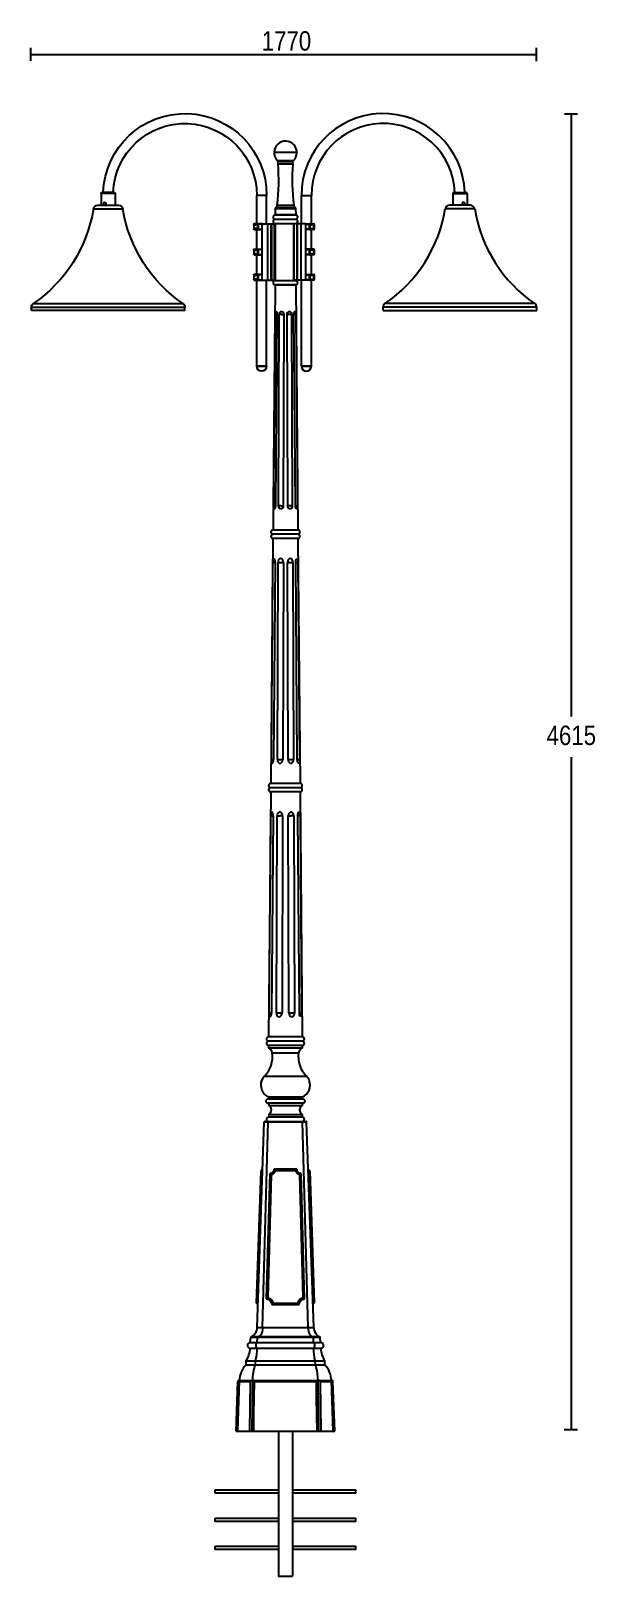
# Model space of a CAD drawing. Extents: x 0 to 143, y 0 to 390.
import ezdxf

# ---------------------------------------------------------------- set-up
doc = ezdxf.new("R2010")
doc.units = 0
doc.layers.add('LIVELLO_1', color=160, linetype='Continuous')
doc.styles.add('STD', font='txt')

# ---------------------------------------------------------------- blocks, each defined once
blk = doc.blocks.new('AI9-BLK1')
at = {"layer": 'LIVELLO_1', "color": 7}
for p, q in [((-71.06, 187.27), (-71.06, 190.59)), ((-71.06, 188.93), (6.61, 188.93)), ((1.62, 188.93), (56.66, 188.93)), ((56.61, 187.2), (56.61, 190.52)), ((56.65, 187.27), (56.65, 190.59)), ((63.71, 173.96), (67.03, 173.96)), ((65.37, 173.96), (65.37, 21.7)), ((-3.89, 164.15), (-9.64, 164.15)), ((-4.82, 162.04), (-8.71, 162.04)), ((-8.64, 161.42), (-8.66, 161.94)), ((-4.87, 161.94), (-8.66, 161.94)), ((-4.9, 161.42), (-8.64, 161.42)), ((-8.63, 161.28), (-4.91, 161.28)), ((-4.97, 161.35), (-8.57, 161.35)), ((-4.9, 161.42), (-4.87, 161.94)), ((-49.76, 153.83), (-53.35, 153.83)), ((-53.35, 153.83), (-53.35, 150.82)), ((-49.98, 154.05), (-53.14, 154.05)), ((-49.76, 153.83), (-49.76, 150.82)), ((-11.51, 153.33), (-14.02, 153.33)), ((-14.02, 146.17), (-14.02, 153.33)), ((-11.51, 146.15), (-11.51, 153.33)), ((-2.74, 153.33), (-0.22, 153.33)), ((-2.74, 146.15), (-2.74, 153.33)), ((-0.22, 146.17), (-0.22, 153.33)), ((35.51, 153.83), (39.11, 153.83)), ((35.51, 153.83), (35.51, 150.82)), ((35.73, 154.05), (38.89, 154.05)), ((39.11, 153.83), (39.11, 150.82)), ((-55.28, 149.91), (-47.83, 149.91)), ((-54.22, 150.82), (-48.9, 150.82)), ((-52.75, 151.54), (-52.13, 151.54)), ((-52.75, 151.54), (-52.75, 150.82)), ((-52.13, 151.54), (-52.13, 150.82)), ((-4.12, 148.37), (-9.42, 148.37)), ((-9.32, 150.01), (-9.35, 148.44)), ((-4.18, 148.44), (-9.35, 148.44)), ((-9.32, 150.01), (-4.21, 150.01)), ((-9.2, 150.24), (-4.33, 150.24)), ((-8.84, 150.83), (-7.65, 150.83)), ((-7.65, 150.83), (-7.19, 150.83)), ((-4.21, 150.01), (-4.18, 148.44)), ((41.04, 149.91), (33.59, 149.91)), ((39.97, 150.82), (34.65, 150.82)), ((38.5, 151.54), (37.88, 151.54)), ((37.88, 151.54), (37.88, 150.82)), ((38.5, 151.54), (38.5, 150.82)), ((-14.25, 146.02), (-14.78, 146.01)), ((-14.78, 146.01), (-14.78, 144.85)), ((-14.78, 144.85), (-14.25, 144.83)), ((-12.62, 146.22), (-14.64, 146.15)), ((-14.64, 144.71), (-12.62, 144.64)), ((-13.7, 146.04), (-14.25, 146.02)), ((-14.25, 146.02), (-14.25, 145.91)), ((-14.25, 144.95), (-14.25, 144.83)), ((-14.25, 144.83), (-13.7, 144.81)), ((-14.02, 139.78), (-14.02, 144.68)), ((-13.56, 146.05), (-13.7, 146.05)), ((-13.7, 144.81), (-13.7, 146.05)), ((-13.56, 144.81), (-13.7, 144.81)), ((-12.62, 146.08), (-13.56, 146.05)), ((-13.56, 144.81), (-13.56, 146.05)), ((-13.56, 144.81), (-12.62, 144.78)), ((-12.62, 131.85), (-12.62, 146.22)), ((-12.62, 146.15), (-9.53, 146.15)), ((-11.33, 146.15), (-11.33, 131.92)), ((-10.47, 146.15), (-10.47, 131.92)), ((-10.32, 146.15), (-10.32, 131.92)), ((-10.07, 146.22), (-10.07, 146.15)), ((-9.63, 146.15), (-9.63, 131.92)), ((-9.53, 146.15), (-9.53, 131.92)), ((-9.36, 147.3), (-4.18, 147.3)), ((-9.36, 146.22), (-4.18, 146.22)), ((-9.36, 146.22), (-9.36, 131.85)), ((-1.62, 146.15), (-4.71, 146.15)), ((-4.71, 146.15), (-4.71, 131.92)), ((-4.61, 146.15), (-4.61, 131.92)), ((-4.18, 146.22), (-4.18, 146.15)), ((-3.92, 146.15), (-3.92, 131.92)), ((-3.77, 146.15), (-3.77, 131.92)), ((-2.92, 146.15), (-2.92, 131.92)), ((-1.62, 146.22), (0.39, 146.15)), ((-1.62, 131.85), (-1.62, 146.22)), ((-1.62, 146.08), (-0.69, 146.05)), ((-0.69, 144.81), (-1.62, 144.78)), ((0.39, 144.71), (-1.62, 144.64)), ((-0.69, 146.05), (-0.55, 146.05)), ((-0.69, 144.81), (-0.69, 146.05)), ((-0.69, 144.81), (-0.55, 144.81)), ((-0.55, 144.81), (-0.55, 146.05)), ((-0.55, 146.04), (0, 146.02)), ((0, 144.83), (-0.55, 144.81)), ((-0.22, 139.78), (-0.22, 144.68)), ((0, 146.02), (0.53, 146.01)), ((0, 146.02), (0, 145.91)), ((0, 144.95), (0, 144.83)), ((0.53, 144.85), (0, 144.83)), ((0.53, 146.01), (0.53, 144.85)), ((-14.25, 139.63), (-14.78, 139.61)), ((-14.78, 139.61), (-14.78, 138.46)), ((-14.78, 138.46), (-14.25, 138.44)), ((-14.64, 139.76), (-12.62, 139.83)), ((-14.64, 138.31), (-12.62, 138.24)), ((-13.7, 139.65), (-14.25, 139.63)), ((-14.25, 139.63), (-14.25, 139.51)), ((-14.25, 138.56), (-14.25, 138.44)), ((-14.25, 138.44), (-13.7, 138.42)), ((-14.02, 133.39), (-14.02, 138.29)), ((-13.7, 138.42), (-13.7, 139.65)), ((-13.56, 139.65), (-13.7, 139.65)), ((-13.56, 138.42), (-13.7, 138.42)), ((-12.62, 139.69), (-13.56, 139.65)), ((-13.56, 138.42), (-13.56, 139.65)), ((-13.56, 138.42), (-12.62, 138.39)), ((0.39, 139.76), (-1.62, 139.83)), ((-1.62, 139.69), (-0.69, 139.65)), ((-0.69, 138.42), (-1.62, 138.39)), ((0.39, 138.31), (-1.62, 138.24)), ((-0.69, 138.42), (-0.69, 139.65)), ((-0.69, 139.65), (-0.55, 139.65)), ((-0.69, 138.42), (-0.55, 138.42)), ((-0.55, 139.65), (0, 139.63)), ((-0.55, 138.42), (-0.55, 139.65)), ((0, 138.44), (-0.55, 138.42)), ((-0.22, 133.39), (-0.22, 138.29)), ((0, 139.63), (0.53, 139.61)), ((0, 139.63), (0, 139.51)), ((0, 138.56), (0, 138.44)), ((0.53, 138.46), (0, 138.44)), ((0.53, 139.61), (0.53, 138.46)), ((-14.25, 133.24), (-14.78, 133.22)), ((-14.78, 133.22), (-14.78, 132.06)), ((-12.62, 133.44), (-14.64, 133.37)), ((-13.7, 133.26), (-14.25, 133.24)), ((-14.25, 133.24), (-14.25, 133.12)), ((-13.56, 133.26), (-13.7, 133.26)), ((-13.7, 132.02), (-13.7, 133.26)), ((-12.62, 133.29), (-13.56, 133.26)), ((-13.56, 132.02), (-13.56, 133.26)), ((-1.62, 133.44), (0.39, 133.37)), ((-1.62, 133.29), (-0.69, 133.26)), ((-0.69, 133.26), (-0.55, 133.26)), ((-0.69, 132.02), (-0.69, 133.26)), ((-0.55, 133.26), (0, 133.24)), ((-0.55, 132.02), (-0.55, 133.26)), ((0, 133.24), (0.53, 133.22)), ((0, 133.24), (0, 133.12)), ((0.53, 133.22), (0.53, 132.06)), ((-14.78, 132.06), (-14.25, 132.05)), ((-14.64, 131.92), (-12.62, 131.85)), ((-14.25, 132.16), (-14.25, 132.05)), ((-14.25, 132.05), (-13.7, 132.03)), ((-14.02, 110.16), (-14.02, 131.9)), ((-13.56, 132.02), (-13.7, 132.02)), ((-13.56, 132.02), (-12.62, 131.99)), ((-12.62, 131.92), (-9.53, 131.92)), ((-11.51, 110.16), (-11.51, 131.92)), ((-10.07, 131.92), (-10.07, 131.85)), ((-9.35, 130.72), (-9.89, 68.83)), ((-9.36, 131.85), (-4.18, 131.85)), ((-9.36, 130.78), (-4.18, 130.78)), ((-9.35, 130.72), (-4.18, 130.72)), ((-1.62, 131.92), (-4.71, 131.92)), ((-4.18, 131.92), (-4.18, 131.85)), ((-4.18, 130.72), (-3.64, 68.83)), ((-2.74, 110.16), (-2.74, 131.92)), ((-0.69, 132.02), (-1.62, 131.99)), ((0.39, 131.92), (-1.62, 131.85)), ((-0.69, 132.02), (-0.55, 132.02)), ((0, 132.05), (-0.55, 132.03)), ((-0.22, 110.16), (-0.22, 131.9)), ((0, 132.16), (0, 132.05)), ((0.53, 132.06), (0, 132.05)), ((-70.95, 124.24), (-70.95, 125.1)), ((-70.95, 125.1), (-32.16, 125.1)), ((-70.48, 125.99), (-32.63, 125.99)), ((-32.16, 124.24), (-32.16, 125.1)), ((56.71, 125.1), (17.92, 125.1)), ((17.92, 124.24), (17.92, 125.1)), ((56.24, 125.99), (18.38, 125.99)), ((56.71, 124.24), (56.71, 125.1)), ((-32.16, 124.24), (-70.95, 124.24)), ((-9.78, 74.88), (-9.38, 123.25)), ((-9.11, 123.25), (-9.38, 123.25)), ((-8.91, 123.25), (-9.3, 74.88)), ((-8.95, 123.25), (-9.11, 123.25)), ((-8.95, 123.25), (-8.91, 123.25)), ((-8.5, 74.88), (-8.32, 123.25)), ((-7.7, 123.25), (-8.32, 123.25)), ((-7.7, 123.25), (-7.18, 123.25)), ((-7.18, 123.25), (-7.33, 74.88)), ((-6.02, 123.25), (-6.35, 123.25)), ((-6.2, 74.88), (-6.35, 123.25)), ((-5.21, 123.25), (-6.02, 123.25)), ((-5.21, 123.25), (-5.03, 74.88)), ((-4.23, 74.88), (-4.62, 123.25)), ((-4.51, 123.25), (-4.15, 123.25)), ((-4.15, 123.25), (-3.75, 74.88)), ((17.92, 124.24), (56.71, 124.24)), ((-11.51, 110.23), (-14.02, 110.23)), ((-14.02, 110.16), (-11.51, 110.16)), ((-2.74, 110.23), (-0.22, 110.23)), ((-0.22, 110.16), (-2.74, 110.16)), ((-9.5, 74.88), (-9.78, 74.88)), ((-9.34, 74.88), (-9.5, 74.88)), ((-9.34, 74.88), (-9.3, 74.88)), ((-7.86, 74.88), (-8.5, 74.88)), ((-7.86, 74.88), (-7.33, 74.88)), ((-5.86, 74.88), (-6.2, 74.88)), ((-5.03, 74.88), (-5.86, 74.88)), ((-4.21, 74.64), (-4.23, 74.88)), ((-4.16, 74.44), (-4.21, 74.64)), ((-4.12, 74.88), (-3.75, 74.88)), ((-9.91, 66.7), (-10.45, 4.81)), ((-3.62, 66.7), (-9.91, 66.7)), ((-9.9, 68.83), (-3.63, 68.83)), ((-3.63, 67.76), (-9.9, 67.76)), ((-3.62, 66.7), (-3.08, 4.81)), ((-10.33, 10.86), (-9.92, 60.65)), ((-9.36, 60.65), (-9.76, 10.86)), ((-9.41, 60.65), (-9.36, 60.65)), ((-8.81, 10.86), (-8.63, 60.65)), ((-7.28, 60.65), (-7.43, 10.86)), ((-6.1, 10.86), (-6.25, 60.65)), ((-4.9, 60.65), (-4.71, 10.86)), ((-3.77, 10.86), (-4.17, 60.65)), ((-4.01, 60.65), (-3.61, 60.65)), ((-3.61, 60.65), (-3.2, 10.86)), ((-9.81, 10.86), (-9.76, 10.86)), ((-3.61, 10.86), (-3.2, 10.86)), ((65.37, 11.44), (65.37, -158.38)), ((-3.03, 4.81), (-10.5, 4.81)), ((-10.47, 2.68), (-11.01, -59.21)), ((-3.03, 3.74), (-10.5, 3.74)), ((-3.03, 2.68), (-10.5, 2.68)), ((-3.06, 2.68), (-2.52, -59.21)), ((-10.86, -53.17), (-10.45, -3.37)), ((-9.88, -3.37), (-10.28, -53.17)), ((-9.88, -3.37), (-9.92, -3.37)), ((-9.05, -53.17), (-8.87, -3.37)), ((-8.87, -3.37), (-8.12, -3.37)), ((-7.48, -3.37), (-8.12, -3.37)), ((-7.48, -3.37), (-7.63, -53.17)), ((-6.05, -3.37), (-5.41, -3.37)), ((-5.9, -53.17), (-6.05, -3.37)), ((-4.66, -3.37), (-5.41, -3.37)), ((-4.66, -3.37), (-4.48, -53.17)), ((-3.25, -53.17), (-3.65, -3.37)), ((-3.08, -3.37), (-3.49, -3.37)), ((-3.08, -3.37), (-2.67, -53.17)), ((-10.55, -53.17), (-10.86, -53.17)), ((-10.35, -53.17), (-10.55, -53.17)), ((-8.53, -53.17), (-9.05, -53.17)), ((-7.63, -53.17), (-8.53, -53.17)), ((-5.48, -53.17), (-5.9, -53.17)), ((-4.48, -53.17), (-5.48, -53.17)), ((-3.09, -53.17), (-2.67, -53.17)), ((-2.5, -59.21), (-11.03, -59.21)), ((-2.5, -60.28), (-11.03, -60.28)), ((-11.03, -61.35), (-11.03, -62.04)), ((-2.5, -61.35), (-11.03, -61.35)), ((-2.5, -62.04), (-11.03, -62.04)), ((-2.5, -61.35), (-2.5, -62.04)), ((-10.08, -63.19), (-3.45, -63.19)), ((-12.08, -69.14), (-1.45, -69.14)), ((-2.32, -74.9), (-11.21, -74.9)), ((-2.32, -75.97), (-11.21, -75.97)), ((-11, -74.36), (-11, -74.9)), ((-11, -74.36), (-2.53, -74.36)), ((-11, -75.97), (-11, -76.5)), ((-11, -76.5), (-2.53, -76.5)), ((-2.53, -74.36), (-2.53, -74.9)), ((-2.53, -75.97), (-2.53, -76.5)), ((-13.91, -132.58), (-12.1, -80.69)), ((-12.52, -132.58), (-11.1, -80.69)), ((-12.1, -80.69), (-1.42, -80.69)), ((-11.96, -80.56), (-1.57, -80.56)), ((-2.5, -79.49), (-11.03, -79.49)), ((-11, -78.78), (-11, -79.49)), ((-11, -78.78), (-2.53, -78.78)), ((-2.53, -78.78), (-2.53, -79.49)), ((-1.01, -132.58), (-2.43, -80.69)), ((0.39, -132.58), (-1.42, -80.69)), ((-14.06, -126.44), (-12.89, -93)), ((-12.52, -92.65), (-12.89, -93)), ((-3.87, -92.65), (-9.66, -92.65)), ((-9.66, -92.65), (-9.35, -93)), ((-4.18, -93), (-9.35, -93)), ((-3.87, -92.65), (-4.18, -93)), ((-1.01, -92.65), (-0.64, -93)), ((-0.64, -93), (0.53, -126.44)), ((-12.56, -93.71), (-12.93, -94.04)), ((-10.75, -93.71), (-11.61, -125.37)), ((-10.4, -94.04), (-11.24, -125.06)), ((-10.75, -93.71), (-10.4, -94.04)), ((-2.78, -93.71), (-3.12, -94.04)), ((-2.28, -125.06), (-3.12, -94.04)), ((-1.92, -125.37), (-2.78, -93.71)), ((-0.97, -93.71), (-0.6, -94.04)), ((-13.72, -126.8), (-14.06, -126.44)), ((-13.66, -125.37), (-14.01, -125.06)), ((-11.61, -125.37), (-11.24, -125.06)), ((-10.22, -126.8), (-9.9, -126.44)), ((-10.22, -126.8), (-3.31, -126.8)), ((-9.9, -126.44), (-3.62, -126.44)), ((-3.31, -126.8), (-3.62, -126.44)), ((-1.92, -125.37), (-2.28, -125.06)), ((0.14, -125.37), (0.48, -125.06)), ((0.18, -126.8), (0.53, -126.44)), ((-13.91, -132.58), (0.39, -132.58)), ((-15.66, -136.4), (-15.54, -135.11)), ((-15.66, -136.4), (2.13, -136.4)), ((2.01, -135.11), (-15.54, -135.11)), ((1.87, -134.97), (-15.4, -134.97)), ((-13.88, -136.4), (-13.83, -135.11)), ((0.35, -136.4), (0.3, -135.11)), ((2.13, -136.4), (2.01, -135.11)), ((-15.76, -137.81), (2.23, -137.81)), ((-16.72, -142.01), (-16.69, -141.02)), ((-16.72, -142.01), (3.19, -142.01)), ((-16.69, -141.02), (3.16, -141.02)), ((-14.32, -142.01), (-14.31, -141.02)), ((0.79, -142.01), (0.78, -141.02)), ((3.19, -142.01), (3.16, -141.02)), ((-19.21, -158.81), (-18.77, -146.21)), ((-18.81, -158.81), (-18.36, -146)), ((-18.56, -146), (5.03, -146)), ((-18.37, -146.21), (-15.58, -146.21)), ((-15.76, -158.81), (-15.58, -146.21)), ((-15.18, -158.81), (-15, -146)), ((-14.57, -146.21), (1.04, -146.21)), ((1.66, -158.81), (1.47, -146)), ((2.23, -158.81), (2.05, -146.21)), ((2.05, -146.21), (4.84, -146.21)), ((5.28, -158.81), (4.83, -146)), ((5.68, -158.81), (5.24, -146.21)), ((-19.21, -158.81), (5.68, -158.81)), ((-4.96, -158.96), (-4.96, -195.38)), ((63.64, -158.34), (66.96, -158.34)), ((63.71, -158.38), (67.03, -158.38)), ((-24.53, -174.47), (-24.53, -173.61)), ((-24.53, -173.61), (-8.52, -173.61)), ((-8.52, -174.47), (-24.53, -174.47)), ((-4.96, -173.61), (11.04, -173.61)), ((11.04, -174.47), (-4.96, -174.47)), ((11.04, -174.47), (11.04, -173.61)), ((-24.53, -181.58), (-24.53, -180.73)), ((-24.53, -180.73), (-8.52, -180.73)), ((-8.52, -181.58), (-24.53, -181.58)), ((-4.96, -180.73), (11.04, -180.73)), ((11.04, -181.58), (-4.96, -181.58)), ((11.04, -181.58), (11.04, -180.73)), ((-24.53, -188.69), (-24.53, -187.84)), ((-24.53, -187.84), (-8.52, -187.84)), ((-8.52, -188.69), (-24.53, -188.69)), ((-4.96, -187.84), (11.04, -187.84)), ((11.04, -188.69), (-4.96, -188.69)), ((11.04, -188.69), (11.04, -187.84))]:
    blk.add_line(p, q, dxfattribs=at)
for points in [[(-7.19, 150.83), (-6.41, 150.83), (-5.95, 150.83)], [(-5.95, 150.83), (-5.41, 150.83), (-5.08, 150.83), (-4.84, 150.83), (-4.71, 150.83)], [(-14.25, 144.95), (-14.37, 144.97), (-14.47, 145), (-14.54, 145.04), (-14.6, 145.09), (-14.64, 145.16), (-14.67, 145.24), (-14.69, 145.33), (-14.69, 145.43), (-14.69, 145.53), (-14.67, 145.62), (-14.64, 145.7), (-14.6, 145.77), (-14.54, 145.82), (-14.47, 145.86), (-14.37, 145.89), (-14.25, 145.91)], [(-14.23, 146.14), (-14.24, 146.11), (-14.25, 146.07), (-14.25, 146.02)], [(-13.7, 145.93), (-13.98, 145.92), (-14.25, 145.91)], [(-13.7, 144.93), (-13.98, 144.94), (-14.25, 144.95)], [(-14.23, 144.72), (-14.24, 144.75), (-14.25, 144.79), (-14.25, 144.83)], [(-13.56, 146.17), (-13.56, 146.15), (-13.56, 146.12), (-13.56, 146.08), (-13.56, 146.05)], [(-13.56, 144.71), (-13.56, 144.74), (-13.56, 144.77), (-13.56, 144.81)], [(-0.68, 146.17), (-0.68, 146.15), (-0.68, 146.12), (-0.68, 146.08), (-0.69, 146.05)], [(-0.68, 144.71), (-0.68, 144.74), (-0.68, 144.77), (-0.69, 144.81)], [(-0.55, 145.93), (-0.26, 145.92), (0, 145.91)], [(-0.55, 144.93), (-0.26, 144.94), (0, 144.95)], [(-0.01, 146.14), (-0.01, 146.11), (0, 146.07), (0, 146.02)], [(-0.01, 144.72), (-0.01, 144.75), (0, 144.79), (0, 144.83)], [(0, 144.95), (0.12, 144.97), (0.22, 145), (0.3, 145.04), (0.35, 145.09), (0.4, 145.16), (0.42, 145.24), (0.44, 145.33), (0.45, 145.43), (0.44, 145.53), (0.42, 145.62), (0.4, 145.7), (0.35, 145.77), (0.3, 145.82), (0.22, 145.86), (0.12, 145.89), (0, 145.91)], [(-14.25, 138.56), (-14.37, 138.57), (-14.47, 138.6), (-14.54, 138.64), (-14.6, 138.7), (-14.64, 138.76), (-14.67, 138.85), (-14.69, 138.94), (-14.69, 139.04), (-14.69, 139.13), (-14.67, 139.22), (-14.64, 139.31), (-14.6, 139.38), (-14.54, 139.43), (-14.47, 139.47), (-14.37, 139.5), (-14.25, 139.51)], [(-14.23, 139.75), (-14.24, 139.71), (-14.25, 139.67), (-14.25, 139.63)], [(-14.25, 139.51), (-13.98, 139.53), (-13.7, 139.54)], [(-14.25, 138.56), (-13.98, 138.54), (-13.7, 138.54)], [(-14.23, 138.32), (-14.24, 138.36), (-14.25, 138.4), (-14.25, 138.44)], [(-13.56, 139.75), (-13.56, 139.72), (-13.56, 139.69), (-13.56, 139.65)], [(-13.56, 138.29), (-13.56, 138.32), (-13.56, 138.35), (-13.56, 138.38), (-13.56, 138.42)], [(-0.68, 139.75), (-0.68, 139.72), (-0.68, 139.69), (-0.69, 139.65)], [(-0.68, 138.29), (-0.68, 138.32), (-0.68, 138.35), (-0.68, 138.38), (-0.69, 138.42)], [(0, 139.51), (-0.26, 139.53), (-0.55, 139.54)], [(0, 138.56), (-0.26, 138.54), (-0.55, 138.54)], [(-0.01, 139.75), (-0.01, 139.71), (0, 139.67), (0, 139.63)], [(-0.01, 138.32), (-0.01, 138.36), (0, 138.4), (0, 138.44)], [(0, 138.56), (0.12, 138.57), (0.22, 138.6), (0.3, 138.64), (0.35, 138.7), (0.4, 138.76), (0.42, 138.85), (0.44, 138.94), (0.45, 139.04), (0.44, 139.13), (0.42, 139.22), (0.4, 139.31), (0.35, 139.38), (0.3, 139.43), (0.22, 139.47), (0.12, 139.5), (0, 139.51)], [(-14.25, 132.16), (-14.37, 132.18), (-14.47, 132.21), (-14.54, 132.25), (-14.6, 132.3), (-14.64, 132.37), (-14.67, 132.45), (-14.69, 132.55), (-14.69, 132.64), (-14.69, 132.74), (-14.67, 132.83), (-14.64, 132.92), (-14.6, 132.98), (-14.54, 133.04), (-14.47, 133.08), (-14.37, 133.1), (-14.25, 133.12)], [(-14.23, 133.35), (-14.24, 133.32), (-14.25, 133.28), (-14.25, 133.24)], [(-13.7, 133.14), (-13.98, 133.14), (-14.25, 133.12)], [(-13.56, 133.38), (-13.56, 133.36), (-13.56, 133.33), (-13.56, 133.3), (-13.56, 133.26)], [(-0.68, 133.38), (-0.68, 133.36), (-0.68, 133.33), (-0.68, 133.3), (-0.69, 133.26)], [(-0.55, 133.14), (-0.26, 133.14), (0, 133.12)], [(-0.01, 133.35), (-0.01, 133.32), (0, 133.28), (0, 133.24)], [(0, 132.16), (0.12, 132.18), (0.22, 132.21), (0.3, 132.25), (0.35, 132.3), (0.4, 132.37), (0.42, 132.45), (0.44, 132.55), (0.45, 132.64), (0.44, 132.74), (0.42, 132.83), (0.4, 132.92), (0.35, 132.98), (0.3, 133.04), (0.22, 133.08), (0.12, 133.1), (0, 133.12)], [(-13.7, 132.14), (-13.98, 132.15), (-14.25, 132.16)], [(-14.23, 131.93), (-14.24, 131.96), (-14.25, 132), (-14.25, 132.05)], [(-13.56, 131.92), (-13.56, 131.95), (-13.56, 131.99), (-13.56, 132.02)], [(-0.68, 131.92), (-0.68, 131.95), (-0.68, 131.99), (-0.69, 132.02)], [(-0.55, 132.14), (-0.26, 132.15), (0, 132.16)], [(-0.01, 131.93), (-0.01, 131.96), (0, 132), (0, 132.05)], [(-9.38, 123.25), (-9.37, 123.5), (-9.35, 123.71), (-9.32, 123.86), (-9.27, 123.96), (-9.21, 124), (-9.13, 123.97), (-9.06, 123.88), (-8.98, 123.72), (-8.96, 123.65)], [(-8.96, 123.65), (-8.93, 123.5), (-8.91, 123.25)], [(-8.32, 123.25), (-8.29, 123.5), (-8.21, 123.71), (-8.1, 123.86), (-7.95, 123.97), (-7.78, 124), (-7.61, 123.97), (-7.45, 123.88), (-7.31, 123.72), (-7.21, 123.5), (-7.18, 123.25)], [(-6.35, 123.25), (-6.31, 123.5), (-6.22, 123.71), (-6.08, 123.87), (-5.92, 123.97), (-5.76, 124), (-5.6, 123.97), (-5.45, 123.88), (-5.32, 123.72), (-5.24, 123.5), (-5.21, 123.25)], [(-4.62, 123.25), (-4.6, 123.5), (-4.57, 123.65)], [(-4.51, 123.25), (-4.58, 123.25), (-4.62, 123.25)], [(-4.57, 123.65), (-4.55, 123.71), (-4.48, 123.87), (-4.4, 123.97), (-4.32, 124)], [(-4.32, 124), (-4.27, 123.98), (-4.22, 123.91), (-4.19, 123.8), (-4.17, 123.64), (-4.15, 123.46), (-4.15, 123.25)], [(-9.37, 74.45), (-9.37, 74.43), (-9.45, 74.27), (-9.53, 74.16), (-9.61, 74.13), (-9.68, 74.16), (-9.72, 74.26), (-9.76, 74.42), (-9.78, 74.63), (-9.78, 74.88)], [(-9.3, 74.88), (-9.32, 74.63), (-9.37, 74.45)], [(-7.33, 74.88), (-7.37, 74.63), (-7.46, 74.42), (-7.6, 74.27), (-7.76, 74.16), (-7.94, 74.13), (-8.11, 74.16), (-8.26, 74.26), (-8.39, 74.42), (-8.47, 74.63), (-8.5, 74.88)], [(-5.03, 74.88), (-5.06, 74.63), (-5.14, 74.42), (-5.26, 74.27), (-5.41, 74.17), (-5.58, 74.13), (-5.75, 74.16), (-5.92, 74.26), (-6.07, 74.42), (-6.16, 74.63), (-6.2, 74.88)], [(-4.12, 74.88), (-4.19, 74.88), (-4.23, 74.88)], [(-3.92, 74.13), (-4, 74.16), (-4.08, 74.27), (-4.16, 74.44)], [(-3.75, 74.88), (-3.75, 74.64), (-3.77, 74.43), (-3.8, 74.27), (-3.85, 74.16), (-3.92, 74.13)], [(-9.36, 60.65), (-9.38, 60.98), (-9.45, 61.25), (-9.54, 61.44), (-9.63, 61.55), (-9.71, 61.58), (-9.78, 61.55), (-9.84, 61.44), (-9.88, 61.25), (-9.91, 60.98), (-9.92, 60.65)], [(-9.92, 60.65), (-9.69, 60.65), (-9.41, 60.65)], [(-7.28, 60.65), (-7.32, 60.98), (-7.44, 61.25), (-7.61, 61.44), (-7.8, 61.55), (-7.99, 61.58), (-8.17, 61.55), (-8.34, 61.44), (-8.49, 61.25), (-8.59, 60.98), (-8.63, 60.65)], [(-8.63, 60.65), (-8.26, 60.65), (-7.28, 60.65)], [(-4.9, 60.65), (-4.94, 60.98), (-5.04, 61.25), (-5.19, 61.44), (-5.36, 61.55), (-5.54, 61.58), (-5.73, 61.55), (-5.92, 61.44), (-6.08, 61.25), (-6.2, 60.98), (-6.25, 60.65)], [(-6.25, 60.65), (-5.95, 60.65), (-4.9, 60.65)], [(-4.17, 60.65), (-4.15, 60.92), (-4.11, 61.15), (-4.04, 61.34), (-3.97, 61.48), (-3.89, 61.56), (-3.82, 61.58)], [(-4.17, 60.65), (-4.12, 60.65), (-4.01, 60.65)], [(-3.82, 61.58), (-3.76, 61.56), (-3.71, 61.48), (-3.66, 61.34), (-3.64, 61.15), (-3.62, 60.92), (-3.61, 60.65)], [(-10.33, 10.86), (-10.33, 10.53), (-10.3, 10.26), (-10.26, 10.07), (-10.2, 9.96), (-10.13, 9.93)], [(-10.33, 10.86), (-10.1, 10.86), (-9.81, 10.86)], [(-10.13, 9.93), (-10.04, 9.96), (-9.95, 10.07), (-9.86, 10.26), (-9.79, 10.53), (-9.76, 10.86)], [(-8.81, 10.86), (-8.78, 10.53), (-8.67, 10.26), (-8.52, 10.07), (-8.34, 9.96), (-8.16, 9.93), (-7.96, 9.96), (-7.77, 10.07), (-7.6, 10.26), (-7.48, 10.53), (-7.43, 10.86)], [(-8.81, 10.86), (-8.44, 10.86), (-7.43, 10.86)], [(-6.1, 10.86), (-6.05, 10.53), (-5.93, 10.26), (-5.75, 10.07), (-5.56, 9.96), (-5.37, 9.93), (-5.18, 9.96), (-5.01, 10.07), (-4.86, 10.26), (-4.75, 10.53), (-4.71, 10.86)], [(-6.1, 10.86), (-5.79, 10.86), (-4.71, 10.86)], [(-3.4, 9.93), (-3.47, 9.95), (-3.55, 10.03), (-3.63, 10.17), (-3.7, 10.36), (-3.75, 10.59), (-3.77, 10.86)], [(-3.77, 10.86), (-3.72, 10.86), (-3.61, 10.86)], [(-3.2, 10.86), (-3.2, 10.6), (-3.21, 10.36), (-3.24, 10.17), (-3.29, 10.03), (-3.34, 9.95), (-3.4, 9.93)], [(-9.88, -3.37), (-9.9, -3.05), (-9.96, -2.78), (-10.05, -2.59), (-10.14, -2.48), (-10.23, -2.44), (-10.3, -2.48), (-10.36, -2.59), (-10.41, -2.78), (-10.44, -3.05), (-10.45, -3.37)], [(-10.45, -3.37), (-10.21, -3.37), (-9.92, -3.37)], [(-7.48, -3.37), (-7.52, -3.05), (-7.64, -2.78), (-7.81, -2.59), (-8, -2.48), (-8.2, -2.44), (-8.39, -2.48), (-8.57, -2.59), (-8.72, -2.78), (-8.83, -3.05), (-8.87, -3.37)], [(-4.66, -3.37), (-4.7, -3.05), (-4.81, -2.78), (-4.96, -2.59), (-5.14, -2.48), (-5.33, -2.44), (-5.53, -2.48), (-5.72, -2.59), (-5.88, -2.78), (-6.01, -3.05), (-6.05, -3.37)], [(-3.65, -3.37), (-3.64, -3.1), (-3.59, -2.87), (-3.53, -2.68), (-3.45, -2.54), (-3.37, -2.46), (-3.3, -2.44)], [(-3.65, -3.37), (-3.61, -3.37), (-3.49, -3.37)], [(-3.3, -2.44), (-3.24, -2.46), (-3.18, -2.54), (-3.14, -2.68), (-3.11, -2.87), (-3.08, -3.11), (-3.08, -3.37)], [(-10.86, -53.17), (-10.86, -53.48), (-10.83, -53.75), (-10.78, -53.95), (-10.72, -54.06), (-10.64, -54.1), (-10.56, -54.06), (-10.46, -53.95), (-10.37, -53.75), (-10.3, -53.48), (-10.28, -53.17)], [(-10.35, -53.17), (-10.3, -53.17), (-10.28, -53.17)], [(-9.05, -53.17), (-9.01, -53.48), (-8.9, -53.75), (-8.75, -53.95), (-8.57, -54.06), (-8.37, -54.1), (-8.17, -54.06), (-7.98, -53.95), (-7.8, -53.75), (-7.68, -53.48), (-7.63, -53.17)], [(-5.9, -53.17), (-5.85, -53.48), (-5.73, -53.75), (-5.55, -53.95), (-5.36, -54.06), (-5.16, -54.1), (-4.96, -54.06), (-4.78, -53.95), (-4.62, -53.75), (-4.52, -53.48), (-4.48, -53.17)], [(-2.89, -54.1), (-2.96, -54.07), (-3.04, -53.99), (-3.12, -53.85), (-3.19, -53.66), (-3.23, -53.43), (-3.25, -53.17)], [(-3.09, -53.17), (-3.18, -53.17), (-3.23, -53.17), (-3.25, -53.17)], [(-2.67, -53.17), (-2.67, -53.43), (-2.69, -53.66), (-2.72, -53.85), (-2.76, -53.99), (-2.82, -54.07), (-2.89, -54.1)], [(-11.04, -80.56), (-11.07, -80.57), (-11.09, -80.62), (-11.1, -80.69)], [(-2.49, -80.56), (-2.46, -80.57), (-2.44, -80.62), (-2.43, -80.69)], [(-9.66, -92.65), (-9.68, -92.89), (-9.77, -93.12), (-9.9, -93.33), (-10.07, -93.49), (-10.28, -93.62), (-10.51, -93.69), (-10.75, -93.71)], [(-9.63, -93.55), (-9.85, -93.77), (-10.11, -93.93), (-10.4, -94.04)], [(-9.35, -93), (-9.45, -93.29), (-9.63, -93.55)], [(-3.12, -94.04), (-3.42, -93.93), (-3.68, -93.77), (-3.9, -93.55), (-4.07, -93.29), (-4.18, -93)], [(-2.78, -93.71), (-3.02, -93.69), (-3.25, -93.62), (-3.46, -93.49), (-3.63, -93.32), (-3.76, -93.12), (-3.85, -92.89), (-3.87, -92.65)], [(-11.61, -125.37), (-11.3, -125.41), (-11, -125.52), (-10.74, -125.7), (-10.52, -125.92), (-10.36, -126.19), (-10.26, -126.49), (-10.22, -126.8)], [(-11.24, -125.06), (-10.86, -125.2), (-10.52, -125.42), (-10.24, -125.71), (-10.03, -126.05), (-9.9, -126.44)], [(-3.62, -126.44), (-3.5, -126.05), (-3.29, -125.7), (-3.01, -125.42), (-2.67, -125.2), (-2.28, -125.06)], [(-3.31, -126.8), (-3.27, -126.48), (-3.17, -126.18), (-3, -125.91), (-2.79, -125.69), (-2.53, -125.52), (-2.23, -125.41), (-1.92, -125.37)], [(-12.52, -132.58), (-12.56, -133.11), (-12.66, -133.61), (-12.81, -134.07), (-13.01, -134.43), (-13.24, -134.68), (-13.49, -134.86), (-13.76, -134.97)], [(0.24, -134.97), (-0.03, -134.87), (-0.29, -134.69), (-0.52, -134.43), (-0.71, -134.08), (-0.87, -133.64), (-0.97, -133.13), (-1.01, -132.58)], [(-13.92, -137.81), (-14.01, -137.75), (-14.08, -137.63), (-14.13, -137.46), (-14.17, -137.27), (-14.17, -137.06), (-14.15, -136.86), (-14.11, -136.68), (-14.05, -136.53), (-13.97, -136.43), (-13.88, -136.4)], [(-13.83, -135.11), (-13.82, -135.04), (-13.8, -134.99), (-13.77, -134.97)], [(0.3, -135.11), (0.29, -135.04), (0.27, -134.99), (0.24, -134.97)], [(0.39, -137.81), (0.48, -137.75), (0.55, -137.63), (0.61, -137.46), (0.64, -137.27), (0.64, -137.06), (0.62, -136.86), (0.58, -136.68), (0.52, -136.53), (0.44, -136.43), (0.35, -136.4)], [(-14.31, -141.02), (-14.13, -140.22), (-14.01, -139.4), (-13.92, -138.54), (-13.89, -137.81)], [(0.78, -141.02), (0.6, -140.22), (0.48, -139.4), (0.39, -138.54), (0.36, -137.81)], [(-15, -146), (-14.97, -145.14), (-14.89, -144.28), (-14.75, -143.46), (-14.56, -142.69), (-14.32, -142.01)], [(1.47, -146), (1.44, -145.14), (1.36, -144.28), (1.22, -143.46), (1.03, -142.69), (0.79, -142.01)], [(-15.28, -146), (-15.38, -146.01), (-15.46, -146.04), (-15.52, -146.09), (-15.56, -146.15), (-15.58, -146.21)], [(-14.57, -146.21), (-14.58, -146.15), (-14.61, -146.09), (-14.66, -146.04), (-14.72, -146.01), (-14.79, -146)], [(-14.78, -158.81), (-14.71, -154.62), (-14.57, -146.21)], [(1.26, -146), (1.19, -146.01), (1.13, -146.04), (1.08, -146.09), (1.05, -146.15), (1.04, -146.21)], [(1.25, -158.81), (1.18, -154.62), (1.11, -150.43), (1.04, -146.21)], [(2.05, -146.21), (2.03, -146.15), (1.99, -146.09), (1.93, -146.04), (1.85, -146.01), (1.75, -146)], [(-8.52, -158.96), (-8.52, -195.38), (-4.96, -195.38)]]:
    blk.add_lwpolyline(points, dxfattribs=at)
for points, knots in [([(-52.8, 154.05), (-52.4, 165.45), (-42.84, 174.37), (-31.44, 173.97), (-20.32, 173.58), (-11.51, 164.46), (-11.51, 153.33)], [0, 0, 0, 0, 1, 1, 1, 2, 2, 2, 2]), ([(-50.29, 154.06), (-49.89, 164.06), (-41.45, 171.85), (-31.44, 171.46), (-21.71, 171.06), (-14.02, 163.07), (-14.02, 153.33)], [0, 0, 0, 0, 1, 1, 1, 2, 2, 2, 2]), ([(38.56, 154.05), (38.16, 165.45), (28.6, 174.37), (17.2, 173.97), (6.08, 173.58), (-2.74, 164.46), (-2.74, 153.33)], [0, 0, 0, 0, 1, 1, 1, 2, 2, 2, 2]), ([(36.04, 154.06), (35.64, 164.06), (27.2, 171.85), (17.19, 171.46), (7.46, 171.06), (-0.22, 163.07), (-0.22, 153.33)], [0, 0, 0, 0, 1, 1, 1, 2, 2, 2, 2]), ([(-4.82, 162.04), (-3.65, 163.11), (-3.58, 164.93), (-4.65, 166.1), (-5.73, 167.27), (-7.54, 167.34), (-8.71, 166.27), (-9.88, 165.2), (-9.96, 163.38), (-8.88, 162.21), (-8.83, 162.15), (-8.77, 162.09), (-8.71, 162.04)], [0, 0, 0, 0, 1, 1, 1, 2, 2, 2, 3, 3, 3, 4, 4, 4, 4]), ([(-8.56, 161.35), (-8.6, 161.35), (-8.63, 161.32), (-8.63, 161.28), (-8.63, 161.28), (-8.63, 161.28), (-8.63, 161.28)], [0, 0, 0, 0, 1, 1, 1, 2, 2, 2, 2]), ([(-4.91, 161.28), (-4.9, 161.32), (-4.93, 161.35), (-4.97, 161.35), (-4.97, 161.35), (-4.98, 161.35), (-4.98, 161.35)], [0, 0, 0, 0, 1, 1, 1, 2, 2, 2, 2]), ([(-9.42, 148.37), (-9.71, 148.34), (-9.93, 148.08), (-9.9, 147.78), (-9.87, 147.51), (-9.64, 147.3), (-9.36, 147.3)], [0, 0, 0, 0, 1, 1, 1, 2, 2, 2, 2]), ([(-4.18, 147.3), (-3.88, 147.3), (-3.64, 147.54), (-3.64, 147.83), (-3.64, 148.11), (-3.85, 148.34), (-4.12, 148.37)], [0, 0, 0, 0, 1, 1, 1, 2, 2, 2, 2]), ([(-9.36, 147.3), (-9.66, 147.3), (-9.9, 147.06), (-9.9, 146.76), (-9.9, 146.46), (-9.66, 146.22), (-9.36, 146.22)], [0, 0, 0, 0, 1, 1, 1, 2, 2, 2, 2]), ([(-4.18, 146.22), (-3.88, 146.22), (-3.64, 146.46), (-3.64, 146.76), (-3.64, 147.06), (-3.88, 147.3), (-4.18, 147.3)], [0, 0, 0, 0, 1, 1, 1, 2, 2, 2, 2]), ([(-9.36, 131.85), (-9.66, 131.85), (-9.9, 131.61), (-9.9, 131.31), (-9.9, 131.02), (-9.66, 130.78), (-9.36, 130.78)], [0, 0, 0, 0, 1, 1, 1, 2, 2, 2, 2]), ([(-4.18, 130.78), (-3.88, 130.78), (-3.64, 131.02), (-3.64, 131.31), (-3.64, 131.61), (-3.88, 131.85), (-4.18, 131.85)], [0, 0, 0, 0, 1, 1, 1, 2, 2, 2, 2]), ([(-2.74, 110.16), (-2.74, 109.46), (-2.17, 108.9), (-1.48, 108.9), (-0.79, 108.9), (-0.22, 109.46), (-0.22, 110.16)], [0, 0, 0, 0, 1, 1, 1, 2, 2, 2, 2]), ([(-9.9, 68.83), (-10.19, 68.83), (-10.43, 68.59), (-10.43, 68.3), (-10.43, 68), (-10.19, 67.76), (-9.9, 67.76)], [0, 0, 0, 0, 1, 1, 1, 2, 2, 2, 2]), ([(-9.9, 67.76), (-10.19, 67.76), (-10.43, 67.52), (-10.43, 67.23), (-10.43, 66.94), (-10.2, 66.7), (-9.91, 66.7)], [0, 0, 0, 0, 1, 1, 1, 2, 2, 2, 2]), ([(-3.63, 67.76), (-3.34, 67.76), (-3.1, 68), (-3.1, 68.3), (-3.1, 68.59), (-3.34, 68.83), (-3.63, 68.83)], [0, 0, 0, 0, 1, 1, 1, 2, 2, 2, 2]), ([(-3.62, 66.7), (-3.33, 66.7), (-3.09, 66.94), (-3.1, 67.24), (-3.1, 67.53), (-3.34, 67.76), (-3.63, 67.76)], [0, 0, 0, 0, 1, 1, 1, 2, 2, 2, 2]), ([(-10.5, 4.81), (-10.79, 4.81), (-11.03, 4.57), (-11.03, 4.27), (-11.03, 3.98), (-10.79, 3.74), (-10.5, 3.74)], [0, 0, 0, 0, 1, 1, 1, 2, 2, 2, 2]), ([(-3.03, 3.74), (-2.74, 3.74), (-2.5, 3.98), (-2.5, 4.27), (-2.5, 4.57), (-2.74, 4.81), (-3.03, 4.81)], [0, 0, 0, 0, 1, 1, 1, 2, 2, 2, 2]), ([(-10.5, 3.74), (-10.79, 3.74), (-11.03, 3.5), (-11.03, 3.21), (-11.03, 2.91), (-10.79, 2.68), (-10.5, 2.68)], [0, 0, 0, 0, 1, 1, 1, 2, 2, 2, 2]), ([(-3.03, 2.68), (-2.74, 2.68), (-2.5, 2.91), (-2.5, 3.21), (-2.5, 3.5), (-2.74, 3.74), (-3.03, 3.74)], [0, 0, 0, 0, 1, 1, 1, 2, 2, 2, 2]), ([(-11.03, -59.21), (-11.33, -59.21), (-11.57, -59.45), (-11.57, -59.75), (-11.57, -60.04), (-11.33, -60.28), (-11.03, -60.28)], [0, 0, 0, 0, 1, 1, 1, 2, 2, 2, 2]), ([(-11.03, -60.28), (-11.33, -60.28), (-11.57, -60.52), (-11.57, -60.82), (-11.57, -61.11), (-11.33, -61.35), (-11.03, -61.35)], [0, 0, 0, 0, 1, 1, 1, 2, 2, 2, 2]), ([(-2.5, -60.28), (-2.2, -60.28), (-1.96, -60.04), (-1.96, -59.75), (-1.96, -59.45), (-2.2, -59.21), (-2.5, -59.21)], [0, 0, 0, 0, 1, 1, 1, 2, 2, 2, 2]), ([(-2.5, -61.35), (-2.2, -61.35), (-1.96, -61.11), (-1.96, -60.82), (-1.96, -60.52), (-2.2, -60.28), (-2.5, -60.28)], [0, 0, 0, 0, 1, 1, 1, 2, 2, 2, 2]), ([(-12.08, -69.14), (-13.32, -70.4), (-13.31, -72.43), (-12.05, -73.67), (-11.75, -73.97), (-11.39, -74.21), (-11, -74.36)], [0, 0, 0, 0, 1, 1, 1, 2, 2, 2, 2]), ([(-2.53, -74.36), (-0.89, -73.7), (-0.1, -71.84), (-0.76, -70.2), (-0.92, -69.81), (-1.16, -69.45), (-1.45, -69.14)], [0, 0, 0, 0, 1, 1, 1, 2, 2, 2, 2]), ([(-11.21, -74.9), (-11.5, -74.9), (-11.75, -75.14), (-11.75, -75.43), (-11.75, -75.73), (-11.5, -75.97), (-11.21, -75.97)], [0, 0, 0, 0, 1, 1, 1, 2, 2, 2, 2]), ([(-11, -78.78), (-10.37, -78.45), (-10.13, -77.67), (-10.46, -77.04), (-10.58, -76.81), (-10.77, -76.62), (-11, -76.5)], [0, 0, 0, 0, 1, 1, 1, 2, 2, 2, 2]), ([(-2.53, -76.5), (-3.16, -76.83), (-3.4, -77.61), (-3.07, -78.23), (-2.95, -78.47), (-2.76, -78.65), (-2.53, -78.78)], [0, 0, 0, 0, 1, 1, 1, 2, 2, 2, 2]), ([(-2.32, -75.97), (-2.02, -75.97), (-1.79, -75.73), (-1.79, -75.43), (-1.79, -75.14), (-2.02, -74.9), (-2.32, -74.9)], [0, 0, 0, 0, 1, 1, 1, 2, 2, 2, 2]), ([(-11.03, -79.49), (-11.33, -79.49), (-11.57, -79.73), (-11.57, -80.02), (-11.57, -80.31), (-11.33, -80.55), (-11.04, -80.56)], [0, 0, 0, 0, 1, 1, 1, 2, 2, 2, 2]), ([(-2.49, -80.56), (-2.2, -80.55), (-1.96, -80.31), (-1.96, -80.02), (-1.97, -79.72), (-2.2, -79.49), (-2.5, -79.49)], [0, 0, 0, 0, 1, 1, 1, 2, 2, 2, 2]), ([(-15.66, -136.4), (-16.05, -136.4), (-16.37, -136.71), (-16.37, -137.11), (-16.37, -137.46), (-16.11, -137.76), (-15.76, -137.81)], [0, 0, 0, 0, 1, 1, 1, 2, 2, 2, 2]), ([(2.23, -137.81), (2.62, -137.76), (2.89, -137.4), (2.83, -137.01), (2.78, -136.66), (2.48, -136.4), (2.13, -136.4)], [0, 0, 0, 0, 1, 1, 1, 2, 2, 2, 2])]:
    blk.add_open_spline(points, degree=3, knots=knots, dxfattribs=at)
for points in [[(-8.86, 150.83), (-8.42, 154.29), (-8.34, 157.79), (-8.63, 161.28)], [(-8.66, 161.94), (-8.67, 161.98), (-8.69, 162.01), (-8.71, 162.04)], [(-8.64, 161.42), (-8.64, 161.38), (-8.6, 161.35), (-8.57, 161.35)], [(-4.91, 161.28), (-5.19, 157.79), (-5.12, 154.29), (-4.68, 150.83)], [(-4.97, 161.35), (-4.93, 161.35), (-4.9, 161.38), (-4.9, 161.42)], [(-4.82, 162.04), (-4.85, 162.01), (-4.87, 161.98), (-4.87, 161.94)], [(-53.35, 153.83), (-53.35, 153.95), (-53.26, 154.05), (-53.14, 154.05)], [(-49.98, 154.05), (-49.86, 154.05), (-49.76, 153.95), (-49.76, 153.83)], [(35.73, 154.05), (35.61, 154.05), (35.51, 153.95), (35.51, 153.83)], [(39.11, 153.83), (39.11, 153.95), (39.01, 154.05), (38.89, 154.05)], [(-55.28, 149.91), (-56.86, 140.19), (-62.35, 131.54), (-70.48, 125.99)], [(-55.28, 149.91), (-55.2, 150.43), (-54.75, 150.82), (-54.22, 150.82)], [(-48.9, 150.82), (-48.37, 150.82), (-47.92, 150.43), (-47.83, 149.91)], [(-32.63, 125.99), (-40.76, 131.54), (-46.26, 140.19), (-47.83, 149.91)], [(-9.42, 148.37), (-9.38, 148.38), (-9.35, 148.41), (-9.35, 148.44)], [(-9.2, 150.24), (-9.28, 150.19), (-9.32, 150.1), (-9.32, 150.01)], [(-9.2, 150.24), (-9.01, 150.38), (-8.89, 150.59), (-8.86, 150.83)], [(-4.68, 150.83), (-4.65, 150.59), (-4.52, 150.38), (-4.33, 150.24)], [(-4.21, 150.01), (-4.21, 150.1), (-4.26, 150.19), (-4.33, 150.24)], [(-4.18, 148.44), (-4.18, 148.41), (-4.16, 148.38), (-4.12, 148.37)], [(18.38, 125.99), (26.52, 131.54), (32.01, 140.19), (33.59, 149.91)], [(34.65, 150.82), (34.12, 150.82), (33.67, 150.43), (33.59, 149.91)], [(41.04, 149.91), (40.95, 150.43), (40.51, 150.82), (39.97, 150.82)], [(41.04, 149.91), (42.61, 140.19), (48.11, 131.54), (56.24, 125.99)], [(-14.78, 146.01), (-14.78, 146.09), (-14.72, 146.15), (-14.64, 146.15)], [(-14.64, 144.71), (-14.72, 144.71), (-14.78, 144.77), (-14.78, 144.85)], [(-13.7, 146.05), (-13.7, 146.12), (-13.64, 146.19), (-13.56, 146.19)], [(-13.56, 144.67), (-13.64, 144.67), (-13.7, 144.73), (-13.7, 144.81)], [(-0.55, 146.05), (-0.55, 146.12), (-0.61, 146.19), (-0.69, 146.19)], [(-0.69, 144.67), (-0.61, 144.67), (-0.55, 144.73), (-0.55, 144.81)], [(0.53, 146.01), (0.53, 146.09), (0.47, 146.15), (0.39, 146.15)], [(0.39, 144.71), (0.47, 144.71), (0.53, 144.77), (0.53, 144.85)], [(-14.78, 139.61), (-14.78, 139.69), (-14.72, 139.76), (-14.64, 139.76)], [(-14.64, 138.31), (-14.72, 138.32), (-14.78, 138.38), (-14.78, 138.46)], [(-13.7, 139.65), (-13.7, 139.73), (-13.64, 139.8), (-13.56, 139.8)], [(-13.56, 138.27), (-13.64, 138.28), (-13.7, 138.34), (-13.7, 138.42)], [(-0.55, 139.65), (-0.55, 139.73), (-0.61, 139.8), (-0.69, 139.8)], [(-0.69, 138.27), (-0.61, 138.28), (-0.55, 138.34), (-0.55, 138.42)], [(0.53, 139.61), (0.53, 139.69), (0.47, 139.76), (0.39, 139.76)], [(0.39, 138.31), (0.47, 138.32), (0.53, 138.38), (0.53, 138.46)], [(-14.78, 133.22), (-14.78, 133.3), (-14.72, 133.36), (-14.64, 133.37)], [(-13.7, 133.26), (-13.7, 133.34), (-13.64, 133.4), (-13.56, 133.4)], [(-0.55, 133.26), (-0.55, 133.34), (-0.61, 133.4), (-0.69, 133.4)], [(0.53, 133.22), (0.53, 133.3), (0.47, 133.36), (0.39, 133.37)], [(-14.64, 131.92), (-14.72, 131.92), (-14.78, 131.99), (-14.78, 132.06)], [(-13.56, 131.88), (-13.64, 131.89), (-13.7, 131.95), (-13.7, 132.02)], [(-0.69, 131.88), (-0.61, 131.89), (-0.55, 131.95), (-0.55, 132.02)], [(0.39, 131.92), (0.47, 131.92), (0.53, 131.99), (0.53, 132.06)], [(-70.95, 125.1), (-70.95, 125.46), (-70.78, 125.79), (-70.48, 125.99)], [(-32.63, 125.99), (-32.34, 125.79), (-32.16, 125.46), (-32.16, 125.1)], [(18.38, 125.99), (18.09, 125.79), (17.92, 125.46), (17.92, 125.1)], [(56.71, 125.1), (56.71, 125.46), (56.53, 125.79), (56.24, 125.99)], [(-12.77, 108.9), (-13.46, 108.9), (-14.02, 109.46), (-14.02, 110.16)], [(-11.51, 110.16), (-11.51, 109.46), (-12.07, 108.9), (-12.77, 108.9)], [(-10.08, -63.19), (-10.15, -62.66), (-10.52, -62.21), (-11.03, -62.04)], [(-2.5, -62.04), (-3.01, -62.21), (-3.37, -62.66), (-3.45, -63.19)], [(-12.08, -69.14), (-10.52, -67.58), (-9.79, -65.38), (-10.08, -63.19)], [(-3.45, -63.19), (-3.74, -65.38), (-3, -67.58), (-1.45, -69.14)], [(-11.96, -80.56), (-12.04, -80.56), (-12.1, -80.62), (-12.1, -80.69)], [(-1.42, -80.69), (-1.43, -80.62), (-1.49, -80.56), (-1.57, -80.56)], [(-15.38, -134.97), (-14.51, -134.49), (-13.95, -133.58), (-13.91, -132.58)], [(0.39, -132.58), (0.42, -133.58), (0.98, -134.49), (1.85, -134.97)], [(-15.4, -134.97), (-15.48, -134.97), (-15.54, -135.03), (-15.54, -135.11)], [(2.01, -135.11), (2.01, -135.03), (1.95, -134.97), (1.87, -134.97)], [(-16.69, -141.02), (-16.1, -140.05), (-15.75, -138.95), (-15.67, -137.81)], [(2.14, -137.81), (2.22, -138.95), (2.57, -140.05), (3.16, -141.02)], [(-16.72, -142.01), (-17.77, -143.07), (-18.36, -144.51), (-18.36, -146)], [(4.83, -146), (4.83, -144.51), (4.24, -143.07), (3.19, -142.01)], [(-18.56, -146), (-18.68, -146), (-18.77, -146.09), (-18.77, -146.21)], [(5.24, -146.21), (5.24, -146.09), (5.15, -146), (5.03, -146)]]:
    blk.add_open_spline(points, degree=3, dxfattribs=at)
at = {"layer": 'LIVELLO_1', "color": 7, "char_height": 4.9019, "attachment_point": 1, "style": 'STD'}
for s, insert in [('\\fArial Narrow|b0|i0;\\H4.9019;\\C7;1770', (-12.76, 194.79)), ('\\fArial Narrow|b0|i0;\\H4.9019;\\C7;4615', (59.2, 19.4))]:
    blk.add_mtext(s, dxfattribs=dict(at, insert=insert))

msp = doc.modelspace()

# ---------------------------------------------------------------- block references
at = {"layer": 'LIVELLO_1', "color": 7}
msp.add_blockref('AI9-BLK1', (71.218736, 195.543448), dxfattribs=at)

doc.saveas('drawing.dxf')
